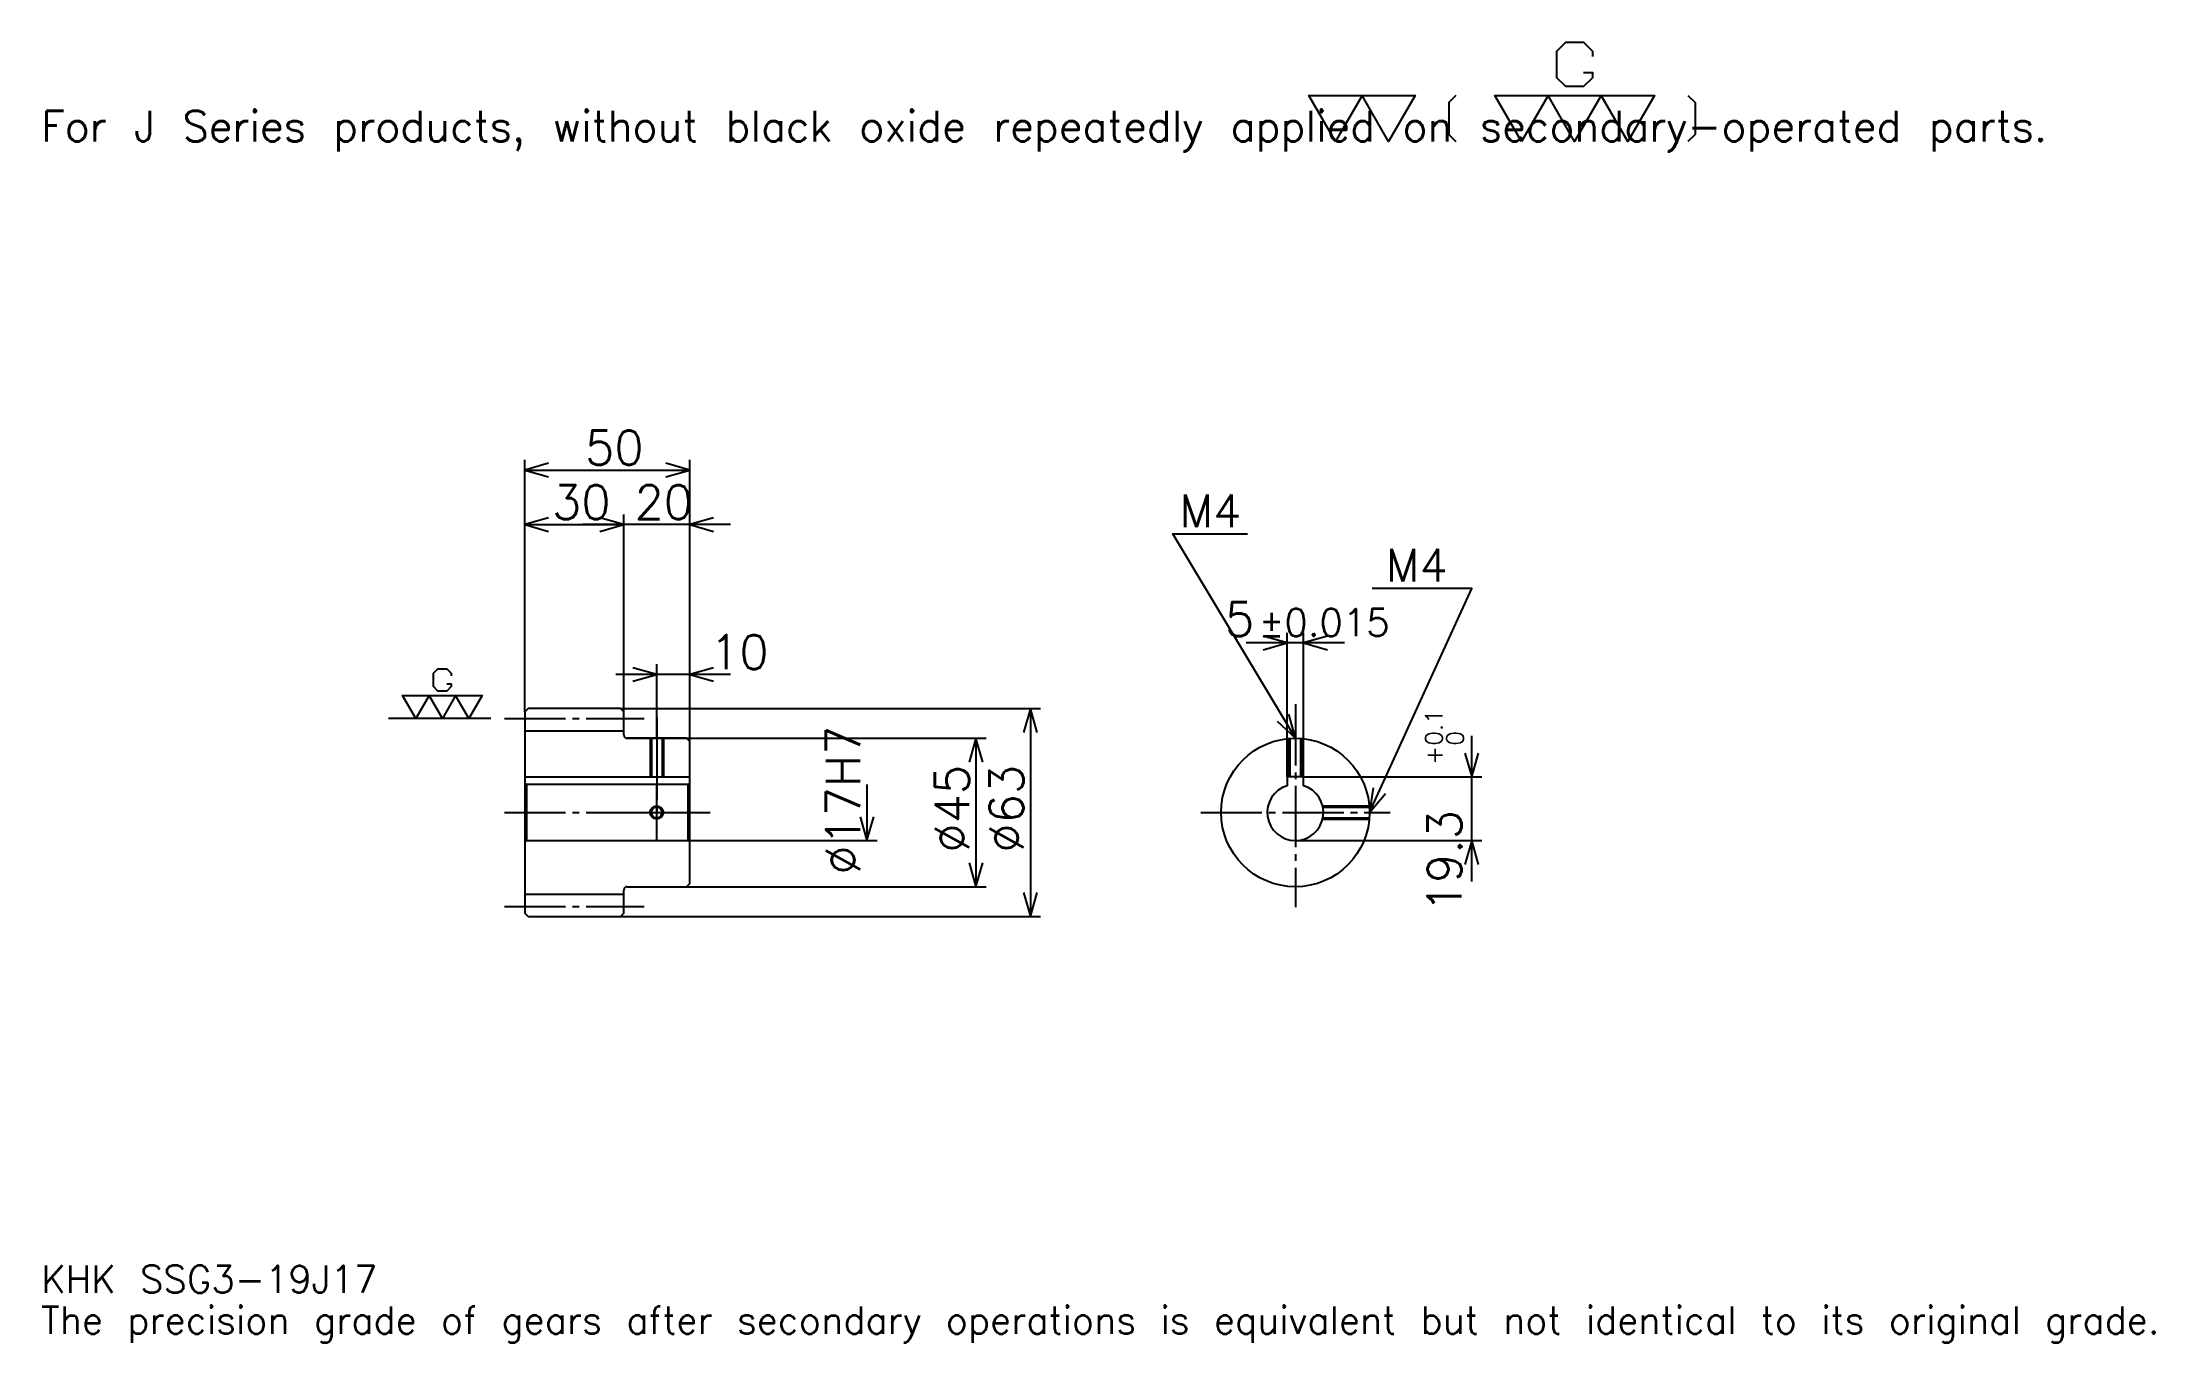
# Model space of a CAD drawing. Extents: x 21 to 661, y 8 to 402.
import ezdxf

# ---------------------------------------------------------------- set-up
doc = ezdxf.new("R2010")
doc.units = 0
doc.linetypes.add('DASHDOT', pattern=[24.782608, 18.586957, -2.065217, 2.065217, -2.065217])
doc.layers.get('0').update_dxf_attribs({"linetype": 'CONTINUOUS'})
doc.layers.add('DASHDOT', color=6, linetype='DASHDOT')
doc.styles.add('KANJI', font='TXT', dxfattribs={"bigfont": 'BIGFONT'})

msp = doc.modelspace()

# ---------------------------------------------------------------- linework, layer by layer
at = {"color": 5}
for p, q in [((167.282593, 199.815216), (167.282593, 275.195648)), ((167.282593, 272.097839), (217.282593, 272.097839)), ((217.282593, 199.815216), (217.282593, 275.195648)), ((197.282593, 199.815216), (197.282593, 258.673889)), ((167.282593, 255.57608), (197.282593, 255.57608)), ((229.673889, 255.57608), (184.891296, 255.57608)), ((415.760864, 219.728256), (385.978241, 219.728256)), ((398.369568, 179.115219), (398.369568, 222.82608)), ((403.369568, 179.115219), (403.369568, 222.82608)), ((207.282593, 199.815216), (207.282593, 213.239136)), ((229.673889, 210.141296), (194.891296, 210.141296)), ((167.282593, 198.815216), (167.282593, 199.815216)), ((196.282593, 199.815216), (217.282593, 199.815216)), ((197.282593, 198.815216), (197.282593, 199.815216)), ((207.282593, 190.815216), (207.282593, 199.815216)), ((207.282593, 190.815216), (207.282593, 199.815216)), ((217.282593, 199.815216), (323.641296, 199.815216)), ((217.282593, 189.815216), (217.282593, 199.815216)), ((320.543457, 199.815216), (320.543457, 136.815216)), ((198.282593, 190.815216), (217.282593, 190.815216)), ((217.282593, 190.815216), (307.119568, 190.815216)), ((304.021729, 190.815216), (304.021729, 145.815216)), ((454.347809, 147.42392), (454.347809, 191.506516)), ((270.978241, 176.815216), (270.978241, 159.815216)), ((403.369568, 179.115219), (457.445648, 179.115219)), ((217.282593, 159.815216), (274.07605, 159.815216)), ((400.869568, 159.815216), (457.445648, 159.815216)), ((198.282593, 145.815216), (217.282593, 145.815216)), ((217.282593, 145.815216), (307.119568, 145.815216)), ((196.282593, 136.815216), (217.282593, 136.815216)), ((217.282593, 136.815216), (323.641296, 136.815216))]:
    msp.add_line(p, q, dxfattribs=at)
at = {"color": 7}
msp.add_line((156.956512, 196.815216), (125.978241, 196.815216), dxfattribs=at)
at = {"color": 4}
for p, q in [((167.282593, 193.065216), (197.282593, 193.065216)), ((167.282593, 179.115219), (217.282593, 179.115219)), ((167.782593, 176.815216), (167.782593, 159.815216)), ((216.782593, 176.815216), (217.282593, 177.315216)), ((216.782593, 159.815216), (217.282593, 159.315216)), ((167.282593, 143.565216), (197.282593, 143.565216))]:
    msp.add_line(p, q, dxfattribs=at)
at = {"color": 7}
for points in [[(488.217407, 392.68045), (490.902191, 392.68045), (490.902191, 391.06958), (488.217407, 388.384796), (482.847839, 388.384796), (480.163055, 391.06958), (480.163055, 399.123932), (482.847839, 401.808716), (488.217407, 401.808716), (490.902191, 399.123932), (490.902191, 397.513062)], [(413.043488, 371.739136), (404.989136, 385.700012), (437.206543, 385.700012), (429.152191, 371.739136), (421.097839, 385.700012), (413.043488, 371.739136)], [(449.556519, 385.700012), (447.408691, 383.552185), (447.408691, 373.886963), (449.556519, 371.739136)], [(469.42392, 371.739136), (461.369568, 385.700012), (509.695679, 385.700012), (501.641296, 371.739136), (493.586975, 385.700012), (485.532623, 371.739136), (477.478271, 385.700012), (469.42392, 371.739136)], [(519.897827, 385.700012), (522.045654, 383.552185), (522.045654, 373.886963), (519.897827, 371.739136)], [(143.635849, 207.285873), (144.978241, 207.285873), (144.978241, 206.480438), (143.635849, 205.138046), (140.951065, 205.138046), (139.608673, 206.480438), (139.608673, 210.507599), (140.951065, 211.850006), (143.635849, 211.850006), (144.978241, 210.507599), (144.978241, 209.702179)], [(134.239105, 196.815216), (130.211945, 203.795654), (154.374985, 203.795654), (150.347809, 196.815216), (146.320633, 203.795654), (142.293457, 196.815216), (138.266281, 203.795654), (134.239105, 196.815216)]]:
    msp.add_lwpolyline(points, dxfattribs=at)
at = {"color": 5}
for points in [[(174.510849, 274.163025), (167.282593, 272.097839), (174.510849, 270.032593)], [(210.054337, 270.032593), (217.282593, 272.097839), (210.054337, 274.163025)], [(174.510849, 257.641296), (167.282593, 255.57608), (174.510849, 253.510864)], [(190.054337, 253.510864), (197.282593, 255.57608), (190.054337, 257.641296)], [(190.054337, 253.510864), (197.282593, 255.57608), (190.054337, 257.641296)], [(224.510849, 257.641296), (217.282593, 255.57608), (224.510849, 253.510864)], [(400.869568, 190.815216), (363.695618, 252.771729), (386.413025, 252.771729)], [(423.369537, 168.315216), (454.347809, 236.25), (424.195648, 236.25)], [(391.141296, 217.66304), (398.369568, 219.728256), (391.141296, 221.793472)], [(410.597809, 221.793472), (403.369568, 219.728256), (410.597809, 217.66304)], [(200.054337, 208.07608), (207.282593, 210.141296), (200.054337, 212.206512)], [(224.510849, 212.206512), (217.282593, 210.141296), (224.510849, 208.07608)], [(322.608673, 192.58696), (320.543457, 199.815216), (318.478241, 192.58696)], [(395.37973, 195.950851), (400.869568, 190.815216), (398.92157, 198.075943)], [(306.086945, 183.58696), (304.021729, 190.815216), (301.956512, 183.58696)], [(452.282593, 186.343475), (454.347809, 179.115219), (456.413025, 186.343475)], [(424.489471, 175.748825), (423.369537, 168.315216), (428.24762, 174.03511)], [(268.913025, 167.043472), (270.978241, 159.815216), (273.043457, 167.043472)], [(456.413025, 152.58696), (454.347809, 159.815216), (452.282593, 152.58696)], [(301.956512, 153.043472), (304.021729, 145.815216), (306.086945, 153.043472)], [(318.478241, 144.043472), (320.543457, 136.815216), (322.608673, 144.043472)]]:
    msp.add_lwpolyline(points, dxfattribs=at)
at = {"color": 4}
for points in [[(197.282593, 191.815216), (197.282593, 198.815216), (196.282593, 199.815216), (168.282593, 199.815216), (167.282593, 198.815216), (167.282593, 159.315216)], [(198.282593, 145.815216), (216.282593, 145.815216), (217.282593, 146.815216), (217.282593, 189.815216), (216.282593, 190.815216), (198.282593, 190.815216)], [(205.282593, 190.815216), (205.282593, 179.115219)], [(205.662598, 190.815216), (205.662598, 179.115219)], [(208.902588, 190.815216), (208.902588, 179.115219)], [(209.282593, 190.815216), (209.282593, 179.115219)], [(398.869568, 179.115219), (398.869568, 190.726151)], [(399.249573, 179.115219), (399.249573, 190.756821)], [(402.489563, 179.115219), (402.489563, 190.756821)], [(402.869568, 179.115219), (402.869568, 190.726151)], [(167.282593, 159.315216), (167.782593, 159.815216), (216.782593, 159.815216), (216.782593, 176.815216), (167.782593, 176.815216), (167.282593, 177.315216)], [(403.369568, 176.439255), (403.369568, 179.115219), (398.369568, 179.115219), (398.369568, 176.439255)], [(409.13092, 170.315216), (423.280487, 170.315216)], [(409.213745, 169.935211), (423.311157, 169.935211)], [(409.213745, 166.695221), (423.311157, 166.695221)], [(409.13092, 166.315216), (423.280487, 166.315216)], [(167.282593, 159.315216), (167.282593, 137.815216), (168.282593, 136.815216), (196.282593, 136.815216), (197.282593, 137.815216), (197.282593, 144.815216)]]:
    msp.add_lwpolyline(points, dxfattribs=at)
for centre, radius in [((400.869568, 168.315216), 22.5), ((207.282593, 168.315216), 1.62)]:
    msp.add_circle(centre, radius, dxfattribs=at)
at = {"color": 7}
msp.add_circle((207.282593, 168.315216), 2, dxfattribs=at)
at = {"color": 4}
for centre, radius, start, end in [((198.282593, 191.815216), 1, 180, 270), ((400.869568, 168.315216), 8.5, 107.104634835, 72.895365165), ((198.282593, 144.815216), 1, 90, 180)]:
    msp.add_arc(centre, radius, start, end, dxfattribs=at)
at = {"layer": 'DASHDOT', "color": 7}
for p, q in [((400.869568, 201.141296), (400.869568, 139.619568)), ((161.086945, 196.815216), (203.478241, 196.815216)), ((207.282593, 190.815216), (207.282593, 168.315216)), ((161.086945, 168.315216), (223.478241, 168.315216)), ((372.173889, 168.315216), (429.565216, 168.315216)), ((161.086945, 139.815216), (203.478241, 139.815216))]:
    msp.add_line(p, q, dxfattribs=at)
for points in [[(207.282593, 197.010864), (207.282593, 172.919556)], [(207.282593, 160.119568), (207.282593, 176.510864)], [(199.086945, 168.315216), (215.478241, 168.315216)]]:
    msp.add_lwpolyline(points, dxfattribs=at)

# ---------------------------------------------------------------- texts
at = {"color": 7, "style": 'KANJI'}
for s, height, p in [('For J Series products, without black oxide repeatedly applied on secondary-operated parts.', 9.293478, (20.652174, 371.739136)), ('50', 10.326087, (185.570633, 273.75)), ('30', 10.326087, (175.570633, 257.228271)), ('20', 10.326087, (200.570633, 257.228271)), ('M4', 9.913044, (365.760864, 254.836945)), ('M4', 9.913044, (428.32608, 238.315216)), ('5', 10.326087, (379.554474, 221.793472)), ('%%p0.015', 8.26087, (389.776001, 221.793472)), ('10', 10.326087, (223.478241, 211.793488)), ('KHK SSG3-19J17', 8.26087, (20.652174, 22.717392)), ('The precision grade of gears after secondary operations is equivalent but not identical to its original grade.', 8.26087, (20.652174, 10.326087))]:
    msp.add_text(s, height=height, dxfattribs=at).set_placement(p)
for s, height, p in [('%%c17H7', 10.326087, (268.913025, 149.470108)), ('0.1', 5.163043, (445.467377, 188.569839)), ('0', 5.163043, (451.869537, 188.569839)), ('+', 5.163043, (445.467377, 182.787231)), ('%%c45', 10.326087, (301.956512, 156.182068)), ('%%c63', 10.326087, (318.478241, 156.182068)), ('19.3', 10.326087, (451.249969, 138.091843))]:
    msp.add_text(s, height=height, rotation=90, dxfattribs=at).set_placement(p)

doc.saveas('drawing.dxf')
